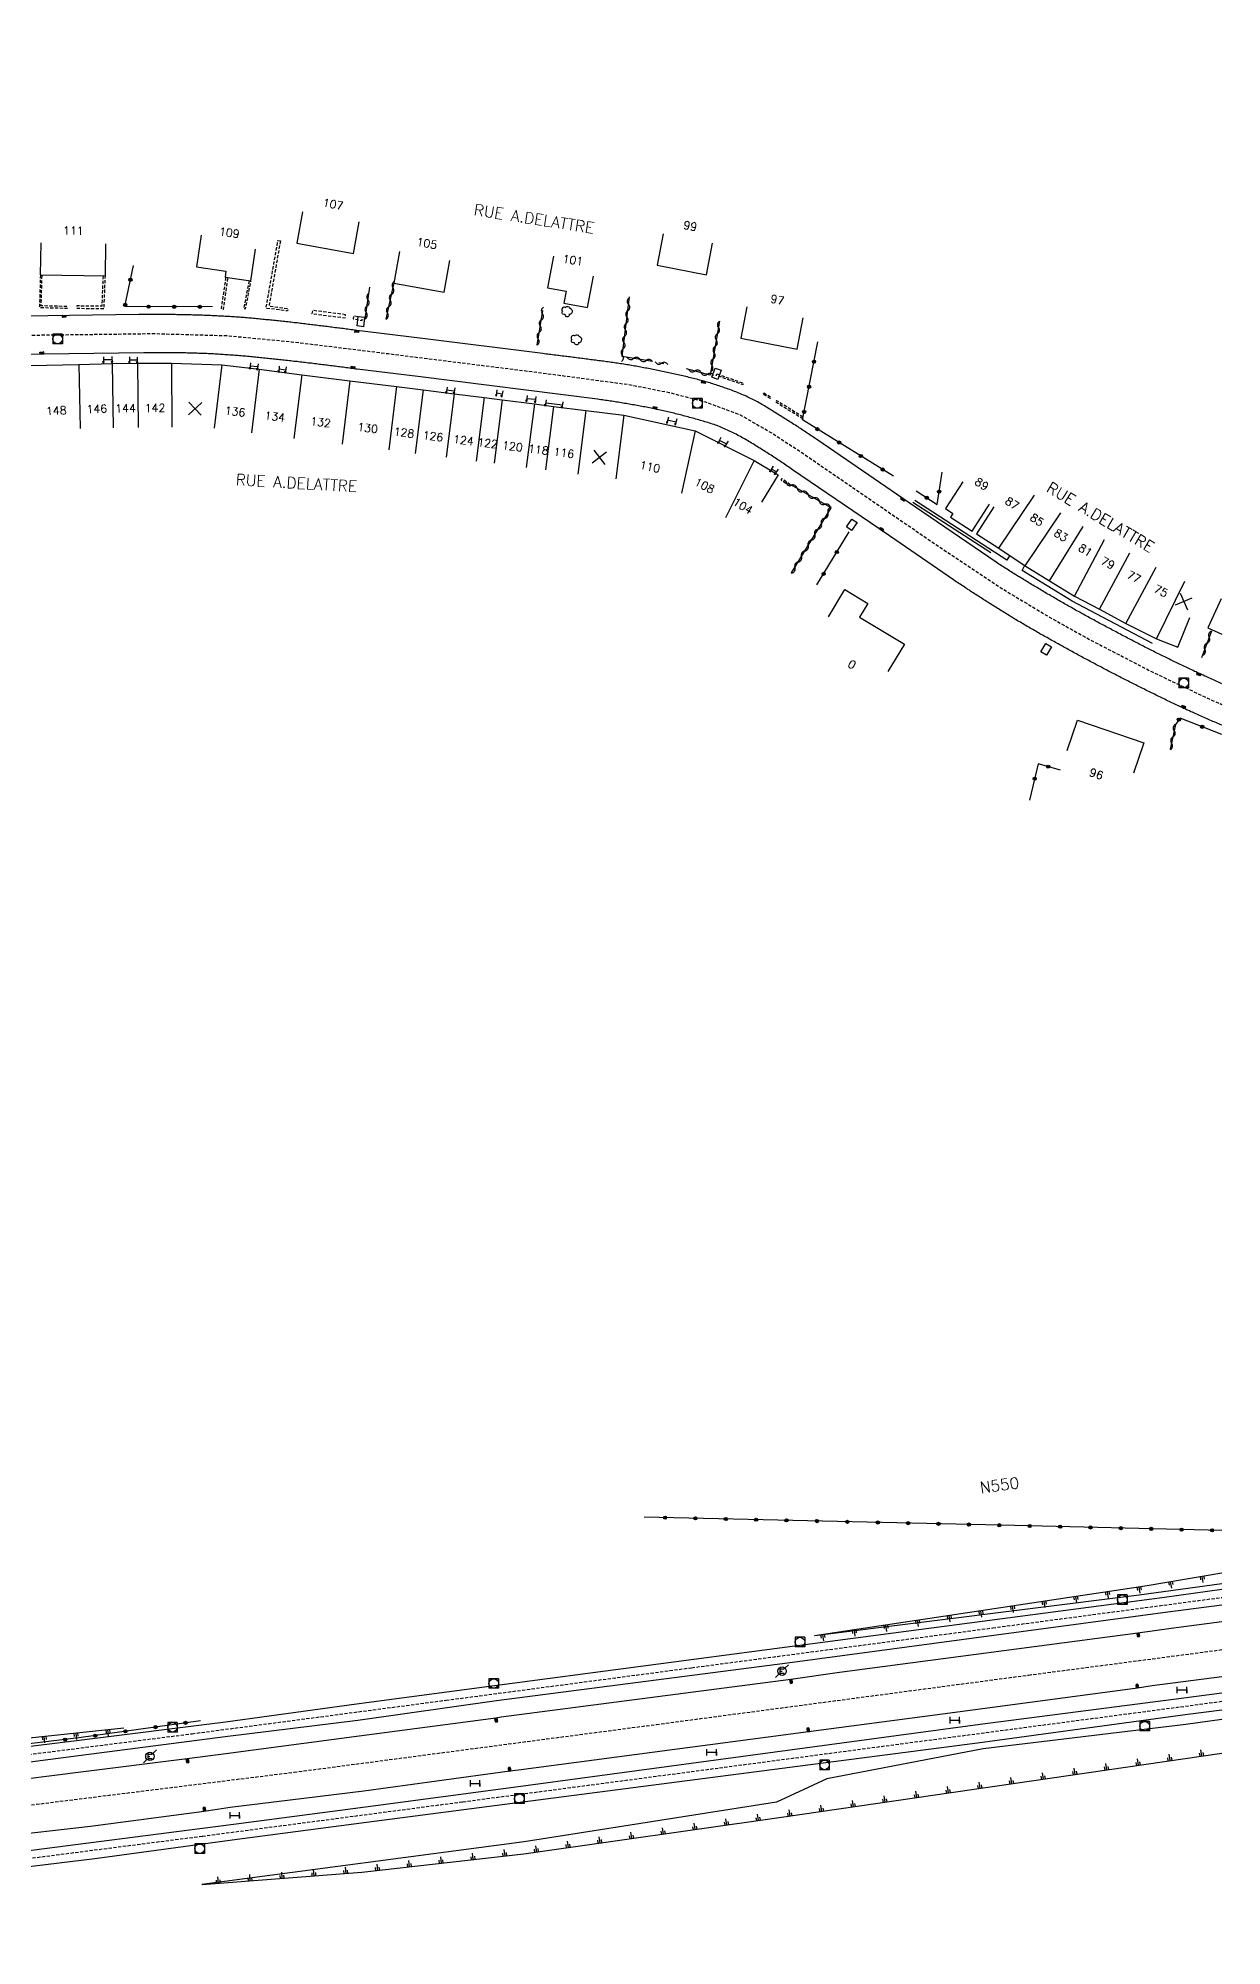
# Model space of a CAD drawing. Header units: millimetres. Extents: x 113000 to 114000, y 124000 to 125000.
# Drawn here: x 113815 to 114000, y 124009 to 124307 of the extents above; entities that cross this region are included whole.
import ezdxf
from ezdxf.enums import TextEntityAlignment as Align

# ---------------------------------------------------------------- set-up
doc = ezdxf.new("R2010")
doc.units = ezdxf.units.MM
doc.linetypes.add('DASHED', pattern=[0.75, 0.5, -0.25])
doc.layers.get('0').update_dxf_attribs({"linetype": 'CONTINUOUS'})
for name, color, linetype in [('W0001', 6, 'DASHED'), ('W0008', 7, 'CONTINUOUS'), ('W0017', 7, 'CONTINUOUS'), ('W0100', 7, 'CONTINUOUS'), ('W0105', 7, 'CONTINUOUS'), ('W0112', 1, 'DASHED'), ('W0211', 2, 'CONTINUOUS'), ('W0300', 7, 'CONTINUOUS'), ('W0310', 3, 'CONTINUOUS'), ('W0322', 7, 'CONTINUOUS'), ('W0400', 7, 'CONTINUOUS'), ('W0420', 7, 'CONTINUOUS'), ('W0471', 7, 'CONTINUOUS'), ('W0989', 7, 'CONTINUOUS'), ('W0991', 7, 'CONTINUOUS'), ('W1102', 7, 'CONTINUOUS'), ('W1471', 7, 'CONTINUOUS'), ('W1474', 7, 'CONTINUOUS')]:
    doc.layers.add(name, color=color, linetype=linetype)
doc.styles.get("Standard").update_dxf_attribs({"font": 'romans.shx', "width": 0.85})

# ---------------------------------------------------------------- blocks, each defined once
blk = doc.blocks.new('T420')
for p, q in [((0.75, 0.75), (-0.75, 0.75)), ((-0.75, 0.75), (-0.75, -0.75)), ((0.75, 0.75), (0.75, -0.75)), ((0.75, -0.75), (-0.75, -0.75))]:
    blk.add_line(p, q)
blk.add_ellipse((0, 0), major_axis=(-0.53, 0.53), ratio=1, start_param=3.926991, end_param=10.210176)
blk = doc.blocks.new('T400')
for p, q in [((-0.15, 0.3), (0.15, 0.3)), ((-0.15, -0.25), (-0.15, 0.3)), ((-0.15, 0.15), (0.15, 0.15)), ((-0.15, 0), (0.15, 0)), ((0.15, 0.3), (0.15, -0.25)), ((-0.15, -0.15), (0.15, -0.15)), ((-0.15, -0.25), (-0.15, -0.3)), ((-0.15, -0.3), (0.15, -0.3)), ((0.15, -0.3), (0.15, -0.25))]:
    blk.add_line(p, q)
blk = doc.blocks.new('T1474')
at = {"color": 0, "linetype": 'Continuous', "flags": 128}
for points in [[(-0.75, -0.5), (-0.75, 0.5)], [(-0.75, 0), (0.75, 0)], [(0.75, 0), (0.75, -0.5), (0.75, 0.5)]]:
    blk.add_lwpolyline(points, dxfattribs=at)
blk = doc.blocks.new('T471')
for p, q in [((-0.333334, 0.333334), (-0.333334, -0.333334)), ((-0.333334, 0.333334), (0.333334, 0.333334)), ((-0.333334, 0), (0, 0)), ((0.500001, 0.500001), (1.000002, 1.000002)), ((-0.500001, -0.500001), (-1.000002, -1.000002)), ((-0.333334, -0.333334), (0.333334, -0.333334))]:
    blk.add_line(p, q)
blk.add_ellipse((0, 0), major_axis=(0.471405, 0.471405), ratio=1, start_param=5.4977871438, end_param=11.780972451)
blk = doc.blocks.new('t211o')
at = {"color": 0, "linetype": 'Continuous'}
for p, q in [((-0.29, 0.5), (-0.29, 0)), ((0, 1), (0, 0)), ((0.29, 0.5), (0.29, 0))]:
    blk.add_line(p, q, dxfattribs=at)
blk = doc.blocks.new('t322o')
at = {"color": 0, "linetype": 'Continuous'}
for radius in [0.25, 0.15]:
    blk.add_circle((0, 0), radius, dxfattribs=at)
blk = doc.blocks.new('T300')
for p, q in [((-0.8, 0.51), (-0.86, 0.34)), ((-0.86, 0.34), (-0.86, 0.17)), ((-0.86, 0.17), (-0.74, 0.06)), ((-0.69, 0.63), (-0.8, 0.51)), ((-0.8, -0.06), (-0.74, 0.06)), ((-0.74, 0.06), (-0.69, 0.11)), ((-0.57, 0.69), (-0.69, 0.63)), ((-0.46, 0.69), (-0.57, 0.69)), ((-0.29, 0.63), (-0.46, 0.69)), ((-0.29, 0.63), (-0.17, 0.74)), ((-0.23, 0.57), (-0.29, 0.63)), ((-0.17, 0.74), (-0.06, 0.8)), ((-0.06, 0.8), (0.06, 0.8)), ((0.06, 0.8), (0.23, 0.74)), ((0.23, 0.74), (0.34, 0.63)), ((0.34, 0.63), (0.4, 0.51)), ((0.46, 0.46), (0.34, 0.46)), ((0.4, 0.51), (0.4, 0.46)), ((0.57, 0.4), (0.46, 0.46)), ((0.57, 0.4), (0.69, 0.29)), ((0.69, 0.29), (0.74, 0.17)), ((0.74, 0.06), (0.69, -0.17)), ((0.74, 0.17), (0.74, 0.06)), ((-0.8, -0.17), (-0.8, -0.06)), ((-0.8, -0.23), (-0.8, -0.17)), ((-0.74, -0.34), (-0.8, -0.23)), ((-0.69, -0.4), (-0.74, -0.34)), ((-0.51, -0.46), (-0.69, -0.4)), ((-0.4, -0.46), (-0.51, -0.46)), ((-0.4, -0.46), (-0.34, -0.46)), ((-0.34, -0.46), (-0.34, -0.4)), ((-0.34, -0.51), (-0.34, -0.46)), ((-0.29, -0.63), (-0.34, -0.51)), ((-0.17, -0.74), (-0.29, -0.63)), ((-0.06, -0.8), (-0.17, -0.74)), ((0.06, -0.8), (-0.06, -0.8)), ((0.17, -0.74), (0.06, -0.8)), ((0.23, -0.69), (0.17, -0.74)), ((0.29, -0.46), (0.23, -0.46)), ((0.29, -0.63), (0.23, -0.69)), ((0.46, -0.4), (0.29, -0.46)), ((0.34, -0.51), (0.29, -0.63)), ((0.34, -0.51), (0.34, -0.46)), ((0.57, -0.34), (0.46, -0.4)), ((0.63, -0.29), (0.57, -0.34)), ((0.69, -0.17), (0.63, -0.29))]:
    blk.add_line(p, q)
blk = doc.blocks.new('t105o')
for p, q in [((-0.5, 0), (0.5, 0)), ((0.5, 0), (0.2, 0.1)), ((0.5, 0), (0.2, -0.1))]:
    blk.add_line(p, q)
blk = doc.blocks.new('t310o')
at = {"color": 0, "linetype": 'Continuous'}
for centre, start, end in [((-0.5, 0.38), 216.8699, 323.1304), ((0.5, -0.37), 36.8699, 143.1303)]:
    blk.add_arc(centre, 0.625, start, end, dxfattribs=at)
blk = doc.blocks.new('t991o')
at = {"color": 0, "linetype": 'Continuous'}
for p, q in [((-1, 1), (1, -1)), ((-1, -1), (1, 1))]:
    blk.add_line(p, q, dxfattribs=at)
blk = doc.blocks.new('T1471')
at = {"color": 0, "linetype": 'Continuous', "flags": 128}
blk.add_lwpolyline([(-0.75, -0.5), (-0.75, 0.5), (0.75, 0.5), (0.75, -0.5), (-0.75, -0.5)], dxfattribs=at)

msp = doc.modelspace()

# ---------------------------------------------------------------- linework, layer by layer
at = {"layer": 'W0001', "flags": 128}
msp.add_lwpolyline([(113855.52, 124530.07), (113833.26, 124448.8), (113830.07, 124437.5), (113826.24, 124425.44), (113823.32, 124416.81), (113819.76, 124406.97), (113815.69, 124396.99), (113812.25, 124389.15), (113807.77, 124379.32), (113801.28, 124365.13), (113793.84, 124348.82), (113786.46, 124332.65), (113778.01, 124314.07), (113769.54, 124295.44), (113759.58, 124273.9), (113756.2, 124262.65), (113761.96, 124260.77), (113765.92, 124260.13), (113779.11, 124260.08), (113795.61, 124260.3), (113813.45, 124260.56), (113833.08, 124260.81), (113844.66, 124260.48), (113854.61, 124259.53), (113862.32, 124258.6), (113869.74, 124257.67), (113882.82, 124256.04), (113893.82, 124254.66), (113907.34, 124252.85), (113913.63, 124251.61), (113919.31, 124250.14), (113924.73, 124248.13), (113929.53, 124245.36), (113933.91, 124242.53), (113938.52, 124239.37), (113943.9, 124235.68), (113950.68, 124231.03), (113956.97, 124226.73), (113965.63, 124220.98), (113973.07, 124216.52), (113979.92, 124212.72), (113989.03, 124208), (113998.4, 124203.57), (114000, 124202.89)], dxfattribs=at)
at = {"layer": 'W0001'}
for points in [[(113628.13, 124028.27), (113632.09, 124028.09), (113657.65, 124034.83), (113691.26, 124035.19), (113725.57, 124036.33), (113754.48, 124037.96), (113758.44, 124037.71), (113769.53, 124035.53), (113773.85, 124035), (113778.16, 124035.13), (113810.54, 124038.48), (113839.09, 124042.11), (113878.76, 124047.34), (113917.15, 124052.42), (113964.19, 124058.64), (114000, 124063.4)], [(113628.53, 124022.7), (113642.22, 124022.43), (113677.22, 124022.23), (113721.35, 124023.16), (113756.99, 124025.24), (113800.58, 124029.33), (113855.03, 124036.1), (113911.65, 124043.56), (113969.79, 124051.27), (114000, 124055.24)], [(114000, 124047.12), (113967.35, 124042.8), (113921.3, 124036.7), (113881.34, 124031.42), (113840.67, 124026.06), (113812.72, 124022.47), (113781.01, 124019.21), (113776.84, 124018.67), (113771.22, 124017.19), (113766.43, 124015.48), (113760.35, 124013.23), (113755.54, 124012.26), (113750.87, 124011.72), (113723.3, 124010.12), (113696.88, 124009.27), (113667.1, 124008.98), (113660.22, 124009.16), (113656.79, 124009.45), (113653.99, 124010.19), (113643.58, 124013.31), (113632.14, 124016.79), (113629.76, 124017.17)]]:
    msp.add_lwpolyline(points, dxfattribs=at)
at = {"layer": 'W0008', "flags": 128}
for points in [[(114000, 124206.11), (113999.81, 124206.2), (113999.58, 124206.3), (113999.35, 124206.4), (113999.13, 124206.5), (113998.9, 124206.6), (113998.67, 124206.71), (113998.45, 124206.81), (113998.22, 124206.91), (113997.99, 124207.01), (113997.77, 124207.12), (113997.54, 124207.22), (113997.32, 124207.32), (113997.09, 124207.43), (113996.87, 124207.53), (113996.64, 124207.64), (113996.42, 124207.74), (113996.19, 124207.84), (113995.97, 124207.95), (113995.74, 124208.05), (113995.52, 124208.16), (113995.29, 124208.27), (113995.07, 124208.37), (113994.85, 124208.48), (113994.62, 124208.58), (113994.4, 124208.69), (113994.18, 124208.79), (113993.95, 124208.9), (113993.73, 124209.01), (113993.51, 124209.11), (113993.28, 124209.22), (113993.06, 124209.33), (113992.84, 124209.44), (113992.62, 124209.54), (113992.4, 124209.65), (113992.18, 124209.76), (113991.95, 124209.87), (113991.73, 124209.98), (113991.51, 124210.09), (113991.29, 124210.2), (113991.07, 124210.3), (113990.85, 124210.41), (113990.63, 124210.52), (113990.4, 124210.63), (113990.18, 124210.74), (113989.96, 124210.85), (113989.74, 124210.96), (113989.52, 124211.07), (113989.3, 124211.18), (113989.08, 124211.3), (113988.86, 124211.41), (113988.64, 124211.52), (113988.42, 124211.63), (113988.2, 124211.74), (113987.98, 124211.85), (113987.75, 124211.97), (113987.53, 124212.08), (113987.3, 124212.2), (113987.07, 124212.31), (113986.85, 124212.43), (113986.62, 124212.55), (113986.4, 124212.66), (113986.17, 124212.78), (113985.95, 124212.9), (113985.72, 124213.01), (113985.49, 124213.13), (113985.27, 124213.25), (113985.04, 124213.37), (113984.82, 124213.49), (113984.6, 124213.6), (113984.37, 124213.72), (113984.15, 124213.84), (113983.92, 124213.96), (113983.7, 124214.08), (113983.47, 124214.2), (113983.25, 124214.32), (113983.03, 124214.43), (113982.81, 124214.55), (113982.59, 124214.67), (113982.37, 124214.78), (113982.15, 124214.9), (113981.94, 124215.02), (113981.72, 124215.14), (113981.5, 124215.25), (113981.28, 124215.37), (113981.06, 124215.49), (113980.84, 124215.6), (113980.62, 124215.72), (113980.4, 124215.84), (113980.19, 124215.96), (113979.97, 124216.08), (113979.75, 124216.19), (113979.53, 124216.31), (113979.31, 124216.43), (113979.1, 124216.55), (113978.88, 124216.67), (113978.66, 124216.79), (113978.44, 124216.91), (113978.23, 124217.03), (113978.01, 124217.15), (113977.79, 124217.27), (113977.58, 124217.39), (113977.36, 124217.51), (113977.14, 124217.63), (113976.93, 124217.75), (113976.71, 124217.88), (113976.49, 124218), (113976.28, 124218.12), (113976.06, 124218.24), (113975.85, 124218.37), (113975.63, 124218.49), (113975.41, 124218.61), (113975.2, 124218.74), (113974.98, 124218.86), (113974.77, 124218.98), (113974.55, 124219.11), (113974.34, 124219.23), (113974.12, 124219.36), (113973.91, 124219.48), (113973.69, 124219.61), (113973.48, 124219.73), (113973.26, 124219.86), (113973.05, 124219.98), (113972.83, 124220.11), (113972.62, 124220.23), (113972.41, 124220.36), (113972.19, 124220.48), (113971.98, 124220.61), (113971.76, 124220.74), (113971.55, 124220.86), (113971.34, 124220.99), (113971.12, 124221.12), (113970.91, 124221.24), (113970.7, 124221.37), (113970.48, 124221.5), (113970.27, 124221.63), (113970.06, 124221.76), (113969.84, 124221.88), (113969.63, 124222.01), (113969.42, 124222.14), (113969.21, 124222.27), (113968.99, 124222.4), (113968.78, 124222.53), (113968.57, 124222.66), (113968.35, 124222.79), (113968.14, 124222.92), (113967.92, 124223.05), (113967.71, 124223.19), (113967.49, 124223.32), (113967.28, 124223.45), (113967.07, 124223.59), (113966.85, 124223.72), (113966.64, 124223.85), (113966.43, 124223.99), (113966.22, 124224.12), (113966, 124224.26), (113965.79, 124224.4), (113965.58, 124224.53), (113965.37, 124224.67), (113965.16, 124224.81), (113964.95, 124224.94), (113964.74, 124225.08), (113950.99, 124234.45), (113936.85, 124244.16), (113936.65, 124244.3), (113936.45, 124244.44), (113936.24, 124244.58), (113936.04, 124244.72), (113935.83, 124244.86), (113935.63, 124245), (113935.42, 124245.13), (113935.21, 124245.27), (113935.01, 124245.41), (113934.8, 124245.55), (113934.6, 124245.69), (113934.39, 124245.82), (113934.18, 124245.96), (113933.97, 124246.09), (113933.77, 124246.23), (113933.56, 124246.37), (113933.35, 124246.5), (113933.14, 124246.63), (113932.93, 124246.77), (113932.72, 124246.9), (113932.51, 124247.03), (113932.3, 124247.17), (113932.09, 124247.3), (113931.88, 124247.43), (113931.67, 124247.56), (113931.46, 124247.69), (113931.25, 124247.82), (113931.04, 124247.95), (113930.83, 124248.08), (113930.63, 124248.21), (113930.42, 124248.34), (113930.21, 124248.47), (113930, 124248.6), (113929.79, 124248.73), (113929.58, 124248.86), (113929.37, 124248.99), (113929.16, 124249.12), (113928.95, 124249.25), (113928.74, 124249.38), (113928.53, 124249.5), (113928.32, 124249.63), (113928.11, 124249.75), (113927.89, 124249.87), (113927.68, 124250), (113927.46, 124250.12), (113927.25, 124250.23), (113927.03, 124250.35), (113926.81, 124250.46), (113926.59, 124250.58), (113926.37, 124250.69), (113926.15, 124250.79), (113925.92, 124250.9), (113925.69, 124251.01), (113925.46, 124251.11), (113925.23, 124251.21), (113924.99, 124251.31), (113924.76, 124251.41), (113924.53, 124251.51), (113924.29, 124251.6), (113924.06, 124251.69), (113923.82, 124251.78), (113923.59, 124251.87), (113923.35, 124251.96), (113923.11, 124252.05), (113922.87, 124252.14), (113922.64, 124252.22), (113922.4, 124252.3), (113922.16, 124252.39), (113921.92, 124252.47), (113921.68, 124252.55), (113921.44, 124252.63), (113921.2, 124252.71), (113920.96, 124252.79), (113920.72, 124252.87), (113920.48, 124252.94), (113920.25, 124253.02), (113920.02, 124253.09), (113919.78, 124253.16), (113919.55, 124253.23), (113919.31, 124253.29), (113919.08, 124253.36), (113918.84, 124253.43), (113918.61, 124253.49), (113918.37, 124253.55), (113918.14, 124253.61), (113917.9, 124253.68), (113917.66, 124253.74), (113917.42, 124253.8), (113917.19, 124253.86), (113916.95, 124253.91), (113916.71, 124253.97), (113916.48, 124254.03), (113916.24, 124254.09), (113916, 124254.15), (113915.75, 124254.2), (113915.51, 124254.26), (113915.27, 124254.32), (113915.03, 124254.37), (113914.78, 124254.43), (113914.54, 124254.48), (113914.3, 124254.53), (113914.06, 124254.59), (113913.81, 124254.64), (113913.57, 124254.69), (113913.33, 124254.74), (113913.08, 124254.79), (113912.84, 124254.84), (113912.6, 124254.89), (113912.35, 124254.94), (113912.11, 124254.99), (113911.86, 124255.04), (113911.62, 124255.09), (113911.38, 124255.14), (113911.13, 124255.19), (113910.89, 124255.24), (113910.64, 124255.28), (113910.4, 124255.33), (113910.16, 124255.38), (113909.92, 124255.43), (113909.68, 124255.47), (113909.44, 124255.52), (113909.2, 124255.56), (113908.96, 124255.61), (113908.71, 124255.65), (113908.47, 124255.7), (113908.23, 124255.74), (113907.99, 124255.79), (113907.75, 124255.83), (113907.51, 124255.87), (113907.27, 124255.91), (113907.02, 124255.95), (113906.78, 124255.99), (113906.54, 124256.03), (113906.3, 124256.07), (113906.05, 124256.1), (113905.81, 124256.14), (113905.57, 124256.18), (113905.32, 124256.21), (113905.08, 124256.25), (113904.83, 124256.28), (113904.59, 124256.31), (113904.35, 124256.35), (113904.1, 124256.38), (113903.86, 124256.41), (113903.61, 124256.44), (113903.37, 124256.48), (113903.12, 124256.51), (113902.88, 124256.54), (113902.64, 124256.57), (113902.39, 124256.6), (113902.15, 124256.63), (113901.9, 124256.66), (113901.66, 124256.7), (113901.41, 124256.73), (113901.17, 124256.76), (113900.93, 124256.79), (113900.68, 124256.82), (113900.42, 124256.86), (113900.17, 124256.89), (113899.92, 124256.92), (113899.67, 124256.95), (113899.42, 124256.99), (113899.17, 124257.02), (113898.92, 124257.05), (113898.67, 124257.08), (113898.42, 124257.11), (113898.17, 124257.15), (113897.92, 124257.18), (113897.66, 124257.21), (113897.41, 124257.24), (113897.16, 124257.27), (113896.91, 124257.3), (113896.66, 124257.34), (113896.41, 124257.37), (113896.16, 124257.4), (113895.91, 124257.43), (113895.66, 124257.46), (113895.4, 124257.49), (113895.15, 124257.52), (113894.9, 124257.55), (113894.65, 124257.58), (113894.4, 124257.61), (113894.15, 124257.65), (113893.9, 124257.68), (113875.09, 124260.03), (113864.42, 124261.35), (113864.18, 124261.38), (113863.93, 124261.41), (113863.68, 124261.45), (113863.43, 124261.48), (113863.18, 124261.51), (113862.93, 124261.54), (113862.68, 124261.58), (113862.44, 124261.61), (113862.19, 124261.64), (113861.94, 124261.67), (113861.69, 124261.7), (113861.44, 124261.73), (113861.19, 124261.77), (113860.94, 124261.8), (113860.7, 124261.83), (113860.45, 124261.86), (113860.2, 124261.89), (113859.95, 124261.92), (113859.7, 124261.95), (113859.45, 124261.98), (113859.2, 124262.01), (113858.95, 124262.04), (113858.71, 124262.07), (113858.46, 124262.1), (113858.21, 124262.13), (113857.96, 124262.16), (113857.72, 124262.19), (113857.48, 124262.22), (113857.23, 124262.25), (113856.99, 124262.28), (113856.74, 124262.31), (113856.5, 124262.34), (113856.25, 124262.37), (113856.01, 124262.4), (113855.77, 124262.43), (113855.52, 124262.46), (113855.28, 124262.48), (113855.03, 124262.51), (113854.79, 124262.54), (113854.54, 124262.57), (113854.3, 124262.6), (113854.05, 124262.62), (113853.81, 124262.65), (113853.56, 124262.68), (113853.32, 124262.7), (113853.08, 124262.73), (113852.83, 124262.75), (113852.59, 124262.78), (113852.34, 124262.8), (113852.1, 124262.83), (113851.85, 124262.85), (113851.61, 124262.88), (113851.36, 124262.91), (113851.12, 124262.93), (113850.87, 124262.95), (113850.63, 124262.98), (113850.38, 124263), (113850.14, 124263.03), (113849.9, 124263.05), (113849.65, 124263.08), (113849.41, 124263.1), (113849.16, 124263.12), (113848.92, 124263.15), (113848.67, 124263.17), (113848.43, 124263.19), (113848.18, 124263.21), (113847.94, 124263.23), (113847.69, 124263.26), (113847.45, 124263.28), (113847.2, 124263.3), (113846.96, 124263.32), (113846.71, 124263.34), (113846.47, 124263.35), (113846.22, 124263.37), (113845.98, 124263.39), (113845.73, 124263.41), (113845.49, 124263.42), (113845.23, 124263.44), (113844.98, 124263.46), (113844.73, 124263.47), (113844.48, 124263.49), (113844.23, 124263.5), (113843.97, 124263.52), (113843.72, 124263.53), (113843.47, 124263.54), (113843.22, 124263.55), (113842.97, 124263.57), (113842.71, 124263.58), (113842.46, 124263.59), (113842.21, 124263.6), (113841.96, 124263.61), (113841.7, 124263.62), (113841.45, 124263.63), (113841.2, 124263.64), (113840.95, 124263.65), (113840.7, 124263.66), (113840.44, 124263.66), (113840.19, 124263.67), (113839.94, 124263.68), (113839.69, 124263.69), (113839.43, 124263.7), (113839.18, 124263.7), (113838.93, 124263.71), (113838.68, 124263.72), (113838.43, 124263.72), (113838.17, 124263.73), (113837.93, 124263.74), (113837.68, 124263.74), (113837.43, 124263.75), (113837.19, 124263.75), (113836.94, 124263.76), (113836.69, 124263.76), (113836.45, 124263.77), (113836.2, 124263.77), (113835.95, 124263.77), (113835.7, 124263.78), (113835.46, 124263.78), (113835.21, 124263.78), (113834.96, 124263.79), (113834.72, 124263.79), (113834.47, 124263.79), (113834.22, 124263.79), (113833.98, 124263.8), (113833.73, 124263.8), (113833.48, 124263.8), (113833.24, 124263.8), (113832.99, 124263.8), (113832.74, 124263.8), (113832.49, 124263.8), (113832.25, 124263.8), (113832, 124263.8), (113831.75, 124263.8), (113831.51, 124263.8), (113831.26, 124263.8), (113831.01, 124263.8), (113830.77, 124263.8), (113819.94, 124263.65), (113796.06, 124263.29)], [(114000, 124199.63), (113999.97, 124199.64), (113999.74, 124199.74), (113999.51, 124199.84), (113999.28, 124199.94), (113999.05, 124200.04), (113998.82, 124200.14), (113998.59, 124200.24), (113998.36, 124200.34), (113998.13, 124200.44), (113997.9, 124200.54), (113997.68, 124200.64), (113997.45, 124200.74), (113997.22, 124200.84), (113996.99, 124200.94), (113996.76, 124201.04), (113996.53, 124201.14), (113996.3, 124201.24), (113996.07, 124201.34), (113995.84, 124201.45), (113995.62, 124201.55), (113995.39, 124201.65), (113995.16, 124201.75), (113994.93, 124201.86), (113994.7, 124201.96), (113994.47, 124202.06), (113994.25, 124202.17), (113994.02, 124202.27), (113993.79, 124202.38), (113993.56, 124202.49), (113993.33, 124202.59), (113993.11, 124202.7), (113992.88, 124202.81), (113992.65, 124202.92), (113992.43, 124203.02), (113992.2, 124203.13), (113991.97, 124203.24), (113991.75, 124203.35), (113991.52, 124203.46), (113991.29, 124203.57), (113991.07, 124203.68), (113990.84, 124203.79), (113990.62, 124203.9), (113990.39, 124204.01), (113990.16, 124204.13), (113989.94, 124204.24), (113989.71, 124204.35), (113989.48, 124204.46), (113989.25, 124204.57), (113989.03, 124204.68), (113988.8, 124204.79), (113988.57, 124204.91), (113988.35, 124205.02), (113988.12, 124205.13), (113987.89, 124205.24), (113987.67, 124205.36), (113987.44, 124205.47), (113987.21, 124205.58), (113986.99, 124205.7), (113986.76, 124205.81), (113986.54, 124205.92), (113986.31, 124206.04), (113986.08, 124206.15), (113985.86, 124206.26), (113985.63, 124206.38), (113985.41, 124206.49), (113985.18, 124206.61), (113984.96, 124206.72), (113984.73, 124206.83), (113984.5, 124206.95), (113984.28, 124207.06), (113984.05, 124207.18), (113983.83, 124207.3), (113983.6, 124207.41), (113983.38, 124207.53), (113983.15, 124207.64), (113982.93, 124207.76), (113982.71, 124207.88), (113982.49, 124207.99), (113982.27, 124208.1), (113982.05, 124208.22), (113981.83, 124208.33), (113981.61, 124208.45), (113981.39, 124208.56), (113981.18, 124208.68), (113980.96, 124208.79), (113980.74, 124208.91), (113980.52, 124209.02), (113980.3, 124209.14), (113980.08, 124209.25), (113979.87, 124209.37), (113979.65, 124209.48), (113979.43, 124209.6), (113979.21, 124209.72), (113979, 124209.83), (113978.78, 124209.95), (113978.56, 124210.07), (113978.34, 124210.18), (113978.13, 124210.3), (113977.91, 124210.42), (113977.69, 124210.54), (113977.48, 124210.65), (113977.26, 124210.77), (113977.04, 124210.89), (113976.83, 124211.01), (113976.61, 124211.13), (113976.39, 124211.24), (113976.18, 124211.36), (113975.96, 124211.48), (113975.75, 124211.6), (113975.53, 124211.72), (113975.31, 124211.84), (113975.1, 124211.96), (113974.88, 124212.08), (113974.67, 124212.2), (113974.44, 124212.32), (113974.22, 124212.44), (113974, 124212.56), (113973.78, 124212.69), (113973.56, 124212.81), (113973.34, 124212.93), (113973.12, 124213.06), (113972.9, 124213.18), (113972.68, 124213.31), (113972.46, 124213.43), (113972.23, 124213.55), (113972.01, 124213.68), (113971.79, 124213.8), (113971.57, 124213.93), (113971.35, 124214.05), (113971.13, 124214.18), (113970.92, 124214.31), (113970.7, 124214.43), (113970.48, 124214.56), (113970.26, 124214.68), (113970.04, 124214.81), (113969.82, 124214.94), (113969.6, 124215.07), (113969.38, 124215.19), (113969.16, 124215.32), (113968.95, 124215.45), (113968.73, 124215.58), (113968.51, 124215.71), (113968.3, 124215.84), (113968.08, 124215.96), (113967.87, 124216.09), (113967.66, 124216.22), (113967.45, 124216.35), (113967.23, 124216.48), (113967.02, 124216.61), (113966.81, 124216.74), (113966.6, 124216.87), (113966.39, 124217), (113966.18, 124217.13), (113965.97, 124217.26), (113965.75, 124217.39), (113965.54, 124217.52), (113965.33, 124217.65), (113965.12, 124217.79), (113964.91, 124217.92), (113964.7, 124218.05), (113964.49, 124218.18), (113964.28, 124218.31), (113964.07, 124218.45), (113963.86, 124218.58), (113963.65, 124218.71), (113963.44, 124218.85), (113963.23, 124218.98), (113963.02, 124219.11), (113962.81, 124219.24), (113962.6, 124219.38), (113962.4, 124219.51), (113962.19, 124219.64), (113961.98, 124219.77), (113961.78, 124219.91), (113961.57, 124220.04), (113961.36, 124220.17), (113961.16, 124220.3), (113960.95, 124220.44), (113960.74, 124220.57), (113960.54, 124220.71), (113960.33, 124220.84), (113960.13, 124220.97), (113959.92, 124221.11), (113959.72, 124221.24), (113959.51, 124221.38), (113959.31, 124221.51), (113959.1, 124221.65), (113958.9, 124221.78), (113958.69, 124221.92), (113958.49, 124222.05), (113958.28, 124222.19), (113958.08, 124222.32), (113946.38, 124230.34), (113932.93, 124239.55), (113932.72, 124239.69), (113932.51, 124239.84), (113932.3, 124239.98), (113932.09, 124240.12), (113931.88, 124240.27), (113931.67, 124240.41), (113931.46, 124240.55), (113931.25, 124240.69), (113931.04, 124240.83), (113930.83, 124240.97), (113930.61, 124241.11), (113930.4, 124241.25), (113930.19, 124241.39), (113929.97, 124241.52), (113929.76, 124241.66), (113929.55, 124241.8), (113929.33, 124241.94), (113929.12, 124242.07), (113928.9, 124242.21), (113928.69, 124242.34), (113928.47, 124242.48), (113928.26, 124242.61), (113928.04, 124242.75), (113927.82, 124242.89), (113927.61, 124243.02), (113927.39, 124243.16), (113927.17, 124243.29), (113926.96, 124243.43), (113926.74, 124243.56), (113926.52, 124243.69), (113926.3, 124243.83), (113926.08, 124243.96), (113925.87, 124244.09), (113925.65, 124244.22), (113925.42, 124244.35), (113925.2, 124244.47), (113924.98, 124244.6), (113924.76, 124244.72), (113924.53, 124244.84), (113924.31, 124244.96), (113924.08, 124245.08), (113923.86, 124245.19), (113923.64, 124245.31), (113923.41, 124245.42), (113923.18, 124245.53), (113922.96, 124245.64), (113922.73, 124245.74), (113922.5, 124245.85), (113922.27, 124245.95), (113922.04, 124246.05), (113921.81, 124246.15), (113921.58, 124246.24), (113921.35, 124246.34), (113921.11, 124246.43), (113920.88, 124246.52), (113920.65, 124246.6), (113920.41, 124246.68), (113920.17, 124246.75), (113919.94, 124246.83), (113919.7, 124246.9), (113919.46, 124246.97), (113919.22, 124247.04), (113918.98, 124247.11), (113918.75, 124247.18), (113918.51, 124247.25), (113918.27, 124247.32), (113918.03, 124247.39), (113917.79, 124247.45), (113917.55, 124247.52), (113917.31, 124247.59), (113917.07, 124247.66), (113916.82, 124247.72), (113916.58, 124247.79), (113916.34, 124247.85), (113916.1, 124247.92), (113915.86, 124247.98), (113915.62, 124248.04), (113915.38, 124248.11), (113915.14, 124248.17), (113914.89, 124248.23), (113914.65, 124248.29), (113914.41, 124248.35), (113914.17, 124248.41), (113913.92, 124248.47), (113913.69, 124248.52), (113913.45, 124248.58), (113913.21, 124248.63), (113912.97, 124248.69), (113912.73, 124248.74), (113912.49, 124248.79), (113912.24, 124248.85), (113912, 124248.9), (113911.76, 124248.95), (113911.52, 124249), (113911.28, 124249.05), (113911.04, 124249.1), (113910.8, 124249.15), (113910.56, 124249.2), (113910.32, 124249.25), (113910.08, 124249.29), (113909.83, 124249.34), (113909.59, 124249.39), (113909.35, 124249.43), (113909.11, 124249.48), (113908.87, 124249.52), (113908.63, 124249.57), (113908.38, 124249.61), (113908.14, 124249.66), (113907.89, 124249.7), (113907.65, 124249.74), (113907.4, 124249.79), (113907.15, 124249.83), (113906.91, 124249.87), (113906.66, 124249.91), (113906.41, 124249.95), (113906.17, 124249.99), (113905.92, 124250.03), (113905.67, 124250.07), (113905.43, 124250.11), (113905.18, 124250.15), (113904.93, 124250.19), (113904.68, 124250.23), (113904.44, 124250.26), (113904.19, 124250.3), (113903.94, 124250.33), (113903.69, 124250.37), (113903.44, 124250.4), (113903.2, 124250.44), (113902.95, 124250.47), (113902.7, 124250.5), (113902.45, 124250.54), (113874.35, 124254.08), (113864.89, 124255.23), (113864.65, 124255.27), (113864.4, 124255.3), (113864.16, 124255.34), (113863.91, 124255.37), (113863.67, 124255.4), (113863.42, 124255.44), (113863.18, 124255.47), (113862.93, 124255.5), (113862.68, 124255.54), (113862.44, 124255.57), (113862.19, 124255.6), (113861.95, 124255.63), (113861.7, 124255.66), (113861.46, 124255.7), (113861.21, 124255.73), (113860.96, 124255.76), (113860.71, 124255.79), (113860.46, 124255.82), (113860.21, 124255.85), (113859.96, 124255.88), (113859.71, 124255.91), (113859.47, 124255.94), (113859.22, 124255.97), (113858.97, 124256), (113858.72, 124256.04), (113858.47, 124256.07), (113858.22, 124256.1), (113857.97, 124256.13), (113857.72, 124256.16), (113857.48, 124256.18), (113857.23, 124256.21), (113856.98, 124256.24), (113856.73, 124256.27), (113856.48, 124256.3), (113856.23, 124256.33), (113855.98, 124256.36), (113855.73, 124256.39), (113855.48, 124256.42), (113855.24, 124256.45), (113854.99, 124256.47), (113854.74, 124256.5), (113854.49, 124256.53), (113854.24, 124256.56), (113853.99, 124256.58), (113853.74, 124256.61), (113853.49, 124256.64), (113853.24, 124256.67), (113852.99, 124256.69), (113852.74, 124256.72), (113852.49, 124256.75), (113852.24, 124256.78), (113851.99, 124256.8), (113851.74, 124256.83), (113851.49, 124256.86), (113851.24, 124256.88), (113850.99, 124256.91), (113850.75, 124256.94), (113850.5, 124256.96), (113850.25, 124256.99), (113850, 124257.01), (113849.75, 124257.04), (113849.5, 124257.07), (113849.25, 124257.09), (113849, 124257.12), (113848.75, 124257.14), (113848.5, 124257.16), (113848.25, 124257.19), (113848, 124257.21), (113847.75, 124257.23), (113847.5, 124257.26), (113847.25, 124257.28), (113847, 124257.3), (113846.75, 124257.32), (113846.5, 124257.34), (113846.25, 124257.36), (113845.99, 124257.38), (113845.74, 124257.4), (113845.48, 124257.42), (113845.23, 124257.44), (113844.97, 124257.46), (113844.72, 124257.48), (113844.47, 124257.49), (113844.21, 124257.51), (113843.96, 124257.53), (113843.7, 124257.54), (113843.45, 124257.56), (113843.19, 124257.58), (113842.94, 124257.59), (113842.68, 124257.61), (113842.43, 124257.62), (113842.17, 124257.63), (113841.92, 124257.65), (113841.67, 124257.66), (113841.41, 124257.67), (113841.16, 124257.68), (113840.9, 124257.69), (113840.65, 124257.7), (113840.39, 124257.71), (113840.14, 124257.72), (113839.88, 124257.73), (113839.63, 124257.74), (113839.38, 124257.75), (113839.13, 124257.75), (113838.88, 124257.76), (113838.63, 124257.77), (113838.37, 124257.77), (113838.12, 124257.78), (113837.87, 124257.78), (113837.62, 124257.79), (113837.37, 124257.79), (113837.11, 124257.8), (113836.86, 124257.8), (113836.61, 124257.81), (113836.36, 124257.81), (113836.11, 124257.81), (113835.86, 124257.82), (113835.6, 124257.82), (113835.35, 124257.82), (113835.1, 124257.82), (113834.85, 124257.82), (113834.6, 124257.82), (113834.34, 124257.82), (113834.09, 124257.82), (113833.84, 124257.82), (113833.59, 124257.82), (113833.34, 124257.82), (113833.08, 124257.82), (113832.83, 124257.82), (113832.58, 124257.82), (113832.33, 124257.81), (113832.08, 124257.81), (113831.82, 124257.81), (113831.57, 124257.81), (113815.93, 124257.61), (113800.76, 124257.39)]]:
    msp.add_lwpolyline(points, dxfattribs=at)
at = {"layer": 'W0008'}
for points in [[(114000, 124064.62), (113991.04, 124063.41), (113932.09, 124055.64), (113886.35, 124049.57), (113864.76, 124046.7), (113844.29, 124043.91), (113821.43, 124041.06), (113807.44, 124039.31)], [(114000, 124062.17), (113991.57, 124061.07), (113932.13, 124053.14), (113886.66, 124047.22), (113864.96, 124044.18), (113844.28, 124041.64), (113821.76, 124038.72), (113807.76, 124036.9)], [(114000, 124059.58), (113992.09, 124058.54), (113986.88, 124057.84), (113940.27, 124051.65), (113932.65, 124050.59), (113887.37, 124044.72), (113886.54, 124044.53), (113865.17, 124041.72), (113844.36, 124038.99), (113838.33, 124038.17), (113822.14, 124036.17), (113808.05, 124034.39)], [(114000, 124050.98), (113989.13, 124049.59), (113986.82, 124049.24), (113958.32, 124045.43), (113935.4, 124042.4), (113890.07, 124036.41), (113888.72, 124036.24), (113865.91, 124033.13), (113845.01, 124030.6), (113840.96, 124029.98), (113823.22, 124027.62), (113808.51, 124025.93)], [(114000, 124048.42), (113994.08, 124047.64), (113962.22, 124043.53), (113889.68, 124033.76), (113866.17, 124030.66), (113845.99, 124027.96), (113808.66, 124023.21)], [(114000, 124045.81), (113994.29, 124045.06), (113962.58, 124040.76), (113890.33, 124031.34), (113866.35, 124028.26), (113846.11, 124025.57), (113823.88, 124022.59), (113808.83, 124020.74)]]:
    msp.add_lwpolyline(points, dxfattribs=at)
at = {"layer": 'W0017', "flags": 128}
for points in [[(113963.88, 124226.58), (113951.73, 124234.43)], [(113966.83, 124226.11), (113966.41, 124225.42), (113952.02, 124234.76)], [(113989.18, 124212.4), (113976.63, 124219.01), (113968.78, 124223.8), (113969.16, 124224.53)]]:
    msp.add_lwpolyline(points, dxfattribs=at)
at = {"layer": 'W0100', "flags": 128}
for points in [[(113856.35, 124279.84), (113855.47, 124274.92), (113864.31, 124273.33), (113865.19, 124278.26)], [(113815.43, 124274.96), (113815.36, 124269.96), (113825.53, 124269.82), (113825.6, 124274.82)], [(113840.51, 124276.19), (113839.79, 124271.24), (113844.36, 124270.58), (113844.24, 124269.61), (113848.28, 124269.02), (113849, 124273.97)], [(113912.7, 124276.4), (113911.75, 124271.49), (113919.47, 124270), (113920.42, 124274.91)], [(113871.5, 124273.63), (113870.62, 124268.7), (113878.48, 124267.3), (113879.36, 124272.22)], [(113895.56, 124272.88), (113894.64, 124267.97), (113897.53, 124267.43), (113897.18, 124265.55), (113900.88, 124264.86), (113901.79, 124269.78)], [(113925.78, 124264.98), (113924.83, 124260.07), (113933.62, 124258.37), (113934.57, 124263.27)], [(113826.57, 124256.71), (113825.25, 124256.69)], [(113830.5, 124256.64), (113829.31, 124256.65)], [(113813.78, 124255.81), (113821.41, 124255.97), (113826.61, 124256.11), (113830.58, 124256.16), (113835.85, 124256.21), (113843.75, 124255.94), (113849.57, 124255.23), (113856.26, 124254.36), (113863.75, 124253.45), (113871.04, 124252.55), (113875.18, 124252.01), (113880.03, 124251.4), (113884.72, 124250.81), (113887.53, 124250.46), (113892.58, 124249.81), (113895.55, 124249.44), (113900.6, 124248.79), (113906.56, 124248.05), (113917.68, 124245.63), (113926.94, 124240.99), (113930.66, 124238.72), (113928.06, 124234.45)], [(113849.34, 124255.59), (113848.16, 124255.74)], [(113853.7, 124255.11), (113852.67, 124255.23)], [(113880.06, 124251.82), (113878.85, 124251.95)], [(113887.54, 124251.36), (113886.66, 124251.5)], [(113892.74, 124250.49), (113891.38, 124250.64)], [(113896.95, 124249.64), (113894.34, 124249.95)], [(113914.7, 124246.99), (113913.39, 124247.26)], [(113922.56, 124243.56), (113921.48, 124244.1)], [(113930.39, 124239.19), (113929.63, 124239.65)], [(113959.51, 124237.66), (113956.8, 124233.46), (113957.95, 124232.72), (113957.59, 124232.15), (113960.97, 124229.97), (113963.69, 124234.17)], [(113964.39, 124233.73), (113961.67, 124229.54), (113965.15, 124227.28), (113969.29, 124224.51), (113973.09, 124222.17), (113976.98, 124219.81), (113980.86, 124217.75), (113985.02, 124215.51), (113989.77, 124213.15), (113993.14, 124211.8), (113995, 124216.44)], [(113938.51, 124216.55), (113941.1, 124220.83), (113944.67, 124218.67), (113943.38, 124216.53), (113950.4, 124212.29), (113947.82, 124208.01)], [(113999.9, 124219.39), (113997.8, 124214.85), (114000, 124213.84)], [(113975.83, 124195.67), (113977.44, 124200.41), (113987.81, 124196.89), (113986.21, 124192.16)]]:
    msp.add_lwpolyline(points, dxfattribs=at)
at = {"layer": 'W0112', "flags": 128}
for points in [[(113852.88, 124275.28), (113851.1, 124265.1), (113854.05, 124264.73), (113854.01, 124264.34), (113850.65, 124264.76), (113852.5, 124275.34)], [(113863.06, 124263.76), (113857.89, 124264.42), (113857.82, 124263.92), (113863, 124263.26)], [(113865.73, 124263.31), (113864.32, 124263.56), (113864.24, 124263.12), (113865.65, 124262.87)], [(113921.08, 124254.52), (113925.25, 124253.06), (113925.16, 124252.81), (113921, 124254.27)], [(113928.41, 124251.56), (113929.54, 124250.87), (113929.41, 124250.67), (113928.29, 124251.35)], [(113932.46, 124236.96), (113931.12, 124237.9), (113931.29, 124238.15), (113932.63, 124237.2)]]:
    msp.add_lwpolyline(points, close=True, dxfattribs=at)
for points in [[(113815.38, 124269.96), (113815.24, 124264.89), (113819.59, 124264.77), (113819.6, 124265.03), (113815.51, 124265.14), (113815.64, 124269.95)], [(113825.17, 124269.82), (113824.98, 124265.08), (113821.06, 124265.12), (113821.06, 124264.76), (113825.33, 124264.72), (113825.53, 124269.82)], [(113844.35, 124269.6), (113843.62, 124264.66), (113843.99, 124264.6), (113844.71, 124269.55)], [(113847.98, 124269.07), (113847.15, 124264.73), (113847.45, 124264.67), (113848.28, 124269.02)], [(113934.53, 124247.55), (113934.51, 124247.51), (113930.23, 124250.12), (113930.39, 124250.38), (113934.58, 124247.81)]]:
    msp.add_lwpolyline(points, dxfattribs=at)
at = {"layer": 'W0211'}
for points in [[(114000, 124067.21), (113988.32, 124065.23), (113936.34, 124057.38)], [(114000, 124065.54), (113987.06, 124063.77), (113936.38, 124057.39)], [(113828.42, 124043), (113780.64, 124037.95), (113768.42, 124038.3), (113756.64, 124040.26), (113746.92, 124039.92), (113685.29, 124037.3), (113658.85, 124037.31), (113633.37, 124031.08), (113621.68, 124031.2), (113616.66, 124034.42), (113609.47, 124042.65), (113600.89, 124048.16), (113596.83, 124055.84)], [(114000, 124044.34), (113994.37, 124043.56), (113962.7, 124039.75), (113938.29, 124035.08), (113930.43, 124031.43), (113890.97, 124025.24), (113840.61, 124018.55)], [(113840.65, 124018.56), (113865.63, 124020.47), (113890.9, 124023.35), (113931.18, 124029.05), (114000, 124039.08)]]:
    msp.add_lwpolyline(points, dxfattribs=at)
at = {"layer": 'W0310', "flags": 128}
for points in [[(113869.39, 124263.06), (113870.62, 124268.5)], [(113866.15, 124263.13), (113866.85, 124268.08)], [(113911.03, 124256.43), (113906.29, 124257.23), (113907.43, 124266.57)], [(113892.99, 124259), (113893.91, 124264.42)], [(113921.5, 124262.74), (113920.05, 124254.33), (113916.35, 124255.29)], [(113912.82, 124256.08), (113912.03, 124256.26)], [(113932.77, 124223.41), (113938.93, 124233.59), (113932.64, 124237.19)], [(113998.37, 124214.32), (113996.83, 124210.17)], [(113992.75, 124199.76), (113991.94, 124195.87)]]:
    msp.add_lwpolyline(points, dxfattribs=at)
at = {"layer": 'W0322', "flags": 128}
for points in [[(113842.3, 124264.97), (113828.58, 124265.02), (113829.91, 124271.43)], [(113948.7, 124238.52), (113934.49, 124247.31), (113936.88, 124259.54)], [(113952.22, 124236.25), (113955.53, 124234.09), (113956.27, 124239.17)], [(113936.73, 124221.57), (113941.74, 124229.82)], [(114000, 124198.2), (113993.46, 124200.73), (113992.74, 124199.75)], [(113974.79, 124192.63), (113971.32, 124193.61), (113969.95, 124187.94)]]:
    msp.add_lwpolyline(points, dxfattribs=at)
at = {"layer": 'W0322'}
for points in [[(114000, 124073.83), (113965.46, 124074.67), (113909.72, 124075.93)], [(113840.42, 124044.14), (113821.39, 124041.45), (113807.52, 124039.78)]]:
    msp.add_lwpolyline(points, dxfattribs=at)
at = {"layer": 'W1102', "flags": 128}
for points in [[(113821.41, 124255.97), (113821.62, 124245.98)], [(113826.61, 124256.11), (113826.75, 124246.11)], [(113830.58, 124256.16), (113830.67, 124246.16)], [(113835.85, 124256.21), (113835.94, 124246.21)], [(113843.75, 124255.94), (113842.54, 124246.01)], [(113849.57, 124255.23), (113848.36, 124245.3)], [(113856.26, 124254.36), (113854.98, 124244.44)], [(113863.75, 124253.45), (113862.55, 124243.53)], [(113871.04, 124252.55), (113869.81, 124242.63)], [(113875.18, 124252.01), (113873.92, 124242.09)], [(113880.03, 124251.4), (113878.78, 124241.48)], [(113884.72, 124250.81), (113883.47, 124240.89)], [(113887.53, 124250.46), (113886.31, 124240.54)], [(113892.58, 124249.81), (113891.31, 124239.89)], [(113895.55, 124249.44), (113894.32, 124239.52)], [(113900.6, 124248.79), (113899.36, 124238.87)], [(113906.56, 124248.05), (113905.32, 124238.13)], [(113917.68, 124245.63), (113915.55, 124235.86)], [(113926.94, 124240.99), (113922.46, 124232.05)], [(113965.15, 124227.28), (113970.7, 124235.59)], [(113969.29, 124224.51), (113974.85, 124232.82)], [(113973.09, 124222.17), (113978.33, 124230.69)], [(113976.98, 124219.81), (113981.66, 124228.64)], [(113980.86, 124217.75), (113985.6, 124226.55)], [(113985.02, 124215.51), (113989.76, 124224.31)], [(113989.77, 124213.15), (113994.21, 124222.11)]]:
    msp.add_lwpolyline(points, dxfattribs=at)

# ---------------------------------------------------------------- block references
at = {"layer": 'W0105'}
for p, rotation in [((113825.25, 124256.69), 270.025184776302), ((113826.57, 124256.71), 272.2187000408042), ((113829.31, 124256.65), 269.6028902325298), ((113830.5, 124256.64), 269.1061810698512), ((113848.16, 124255.74), 264.3170844488665), ((113849.34, 124255.59), 263.1476164711445), ((113852.67, 124255.23), 266.994561611464), ((113853.7, 124255.11), 260.936098276477), ((113878.85, 124251.95), 261.7375704770107), ((113880.06, 124251.82), 259.4937957079222), ((113886.66, 124251.5), 261.7387304478273), ((113887.54, 124251.36), 260.6754815802539), ((113891.38, 124250.64), 263.6047227654772), ((113892.74, 124250.49), 262.3305953217601), ((113894.34, 124249.95), 262.4761879669596), ((113896.95, 124249.64), 262.5023393026588), ((113913.39, 124247.26), 256.0355389892519), ((113914.7, 124246.99), 254.6948852991181), ((113921.48, 124244.1), 244.1045389728463), ((113922.56, 124243.56), 236.7975349342144), ((113929.63, 124239.65), 238.4215261861245), ((113930.39, 124239.19), 236.4783874344354)]:
    msp.add_blockref('t105o', p, dxfattribs=dict(at, rotation=rotation))
at = {"layer": 'W0211'}
for p, rotation in [((113992, 124065.85), 189.6554049213866), ((113996.93, 124066.69), 189.6554049213866), ((113972.23, 124062.8), 188.5807394086674), ((113977.18, 124063.55), 188.5807394086674), ((113982.12, 124064.29), 188.5807394086674), ((113987.07, 124065.04), 188.5807394086674), ((113952.46, 124059.82), 188.5807394086674), ((113957.4, 124060.56), 188.5807394086674), ((113962.35, 124061.31), 188.5807394086674), ((113967.29, 124062.05), 188.5807394086674), ((113937.63, 124057.58), 188.5807394086674), ((113942.57, 124058.32), 188.5807394086674), ((113947.51, 124059.07), 188.5807394086674), ((113815.99, 124041.68), 186.0361543502757), ((113820.96, 124042.21), 186.0361543502757), ((113825.93, 124042.73), 186.0361543502757), ((113991.87, 124037.9), 8.293745813396178), ((113996.82, 124038.62), 8.293745813396178), ((113972.08, 124035.01), 8.293745813396178), ((113977.03, 124035.74), 8.293745813396178), ((113981.98, 124036.46), 8.293745813396178), ((113986.93, 124037.18), 8.293745813396178), ((113952.29, 124032.13), 8.293745813396178), ((113957.24, 124032.85), 8.293745813396178), ((113962.19, 124033.57), 8.293745813396178), ((113967.13, 124034.29), 8.293745813396178), ((113932.5, 124029.24), 8.293745813396178), ((113937.45, 124029.96), 8.293745813396178), ((113942.4, 124030.69), 8.293745813396178), ((113947.34, 124031.41), 8.293745813396178), ((113912.7, 124026.43), 8.063015019438618), ((113917.65, 124027.13), 8.063015019438618), ((113922.6, 124027.84), 8.063015019438618), ((113927.55, 124028.54), 8.063015019438618), ((113887.93, 124023.01), 6.501564310212586), ((113892.9, 124023.63), 8.063015019438618), ((113897.85, 124024.33), 8.063015019438618), ((113902.8, 124025.03), 8.063015019438618), ((113907.75, 124025.73), 8.063015019438618), ((113858.1, 124019.89), 4.358188626414165), ((113863.09, 124020.27), 4.358188626414165), ((113868.06, 124020.74), 6.501564310212586), ((113873.03, 124021.31), 6.501564310212586), ((113878, 124021.88), 6.501564310212586), ((113882.97, 124022.44), 6.501564310212586), ((113843.15, 124018.75), 4.358188626414165), ((113848.13, 124019.13), 4.358188626414165), ((113853.12, 124019.51), 4.358188626414165)]:
    msp.add_blockref('t211o', p, dxfattribs=dict(at, rotation=rotation))
at = {"layer": 'W0300'}
for p in [(113897.73, 124264.24), (113899.19, 124259.83)]:
    msp.add_blockref('T300', p, dxfattribs=at)
at = {"layer": 'W0310'}
for p, rotation in [((113870.49, 124267.94), 77.30999553412325), ((113866.57, 124266.1), 81.97275950320811), ((113870.05, 124265.99), 77.30999553412325), ((113907.28, 124265.37), 83.07528803388414), ((113866.29, 124264.12), 81.97275950320811), ((113869.61, 124264.04), 77.30999553412325), ((113893.5, 124261.96), 80.36100467123029), ((113893.83, 124263.93), 80.36100467123029), ((113906.8, 124261.4), 83.07528803388414), ((113907.04, 124263.38), 83.07528803388414), ((113921.33, 124261.76), 260.2239423308159), ((113893.16, 124259.99), 80.36100467123029), ((113906.56, 124259.41), 83.07528803388414), ((113920.99, 124259.78), 260.2239423308159), ((113906.32, 124257.43), 83.07528803388414), ((113908.07, 124256.93), 170.4277721707781), ((113910.04, 124256.6), 170.4277721707781), ((113912.43, 124256.17), 347.1444329785996), ((113920.31, 124255.84), 260.2239423308159), ((113920.65, 124257.81), 260.2239423308159), ((113917.66, 124254.96), 165.4457977029425), ((113919.59, 124254.45), 165.4457977029425), ((113932.77, 124237.12), 150.185506735776), ((113934.5, 124236.13), 150.185506735776), ((113936.24, 124235.13), 150.185506735776), ((113937.97, 124234.14), 150.185506735776), ((113938.46, 124232.82), 58.81995031675118), ((113936.39, 124229.4), 58.81995031675118), ((113937.43, 124231.11), 58.81995031675118), ((113934.32, 124225.98), 58.81995031675118), ((113935.36, 124227.69), 58.81995031675118), ((113933.29, 124224.26), 58.81995031675118), ((113997.32, 124211.5), 249.65614054661), ((113998.02, 124213.38), 249.65614054661), ((113992.54, 124198.78), 258.2392550298837), ((113992.14, 124196.82), 258.2392550298837)]:
    msp.add_blockref('t310o', p, dxfattribs=dict(at, rotation=rotation))
at = {"layer": 'W0322'}
for p, rotation in [((113829.45, 124269.21), 78.28563739412273), ((113828.64, 124265.3), 78.28563739412273), ((113832.3, 124265.01), 179.7898166624652), ((113836.3, 124265), 179.7898166624652), ((113840.3, 124264.98), 179.7898166624652), ((113936.27, 124256.42), 78.94749884544531), ((113935.5, 124252.5), 78.94749884544531), ((113934.73, 124248.57), 78.94749884544531), ((113936.79, 124245.88), 148.2906576878296), ((113940.2, 124243.78), 148.2906576878296), ((113943.6, 124241.68), 148.2906576878296), ((113947, 124239.57), 148.2906576878296), ((113953.89, 124235.16), 326.925752048624), ((113955.82, 124236.12), 81.70650195443659), ((113939.84, 124226.69), 58.75234594790104), ((113937.77, 124223.28), 58.75234594790104), ((113993.29, 124200.51), 234.1034140771757), ((113996.93, 124199.39), 158.869333204579), ((113970.75, 124191.28), 256.4059227423335), ((113972.86, 124193.17), 164.2285298255804), ((113912.99, 124075.86), 178.7008177401921), ((113917.73, 124075.75), 178.7008177401921), ((113922.48, 124075.64), 178.7008177401921), ((113927.23, 124075.54), 178.7008177401921), ((113931.98, 124075.43), 178.7008177401921), ((113936.73, 124075.32), 178.7008177401921), ((113941.48, 124075.21), 178.7008177401921), ((113946.23, 124075.1), 178.7008177401921), ((113950.98, 124075), 178.7008177401921), ((113955.72, 124074.89), 178.7008177401921), ((113960.47, 124074.78), 178.7008177401921), ((113965.22, 124074.67), 178.7008177401921), ((113969.97, 124074.56), 178.612479637911), ((113974.72, 124074.44), 178.612479637911), ((113979.47, 124074.33), 178.612479637911), ((113984.22, 124074.21), 178.612479637911), ((113988.96, 124074.1), 178.612479637911), ((113993.71, 124073.98), 178.612479637911), ((113998.46, 124073.87), 178.612479637911), ((113823.96, 124041.81), 188.0479222745216), ((113828.66, 124042.48), 188.0479222745216), ((113833.37, 124043.14), 188.0479222745216), ((113838.07, 124043.81), 188.0479222745216), ((113819.25, 124041.19), 186.8574914732682)]:
    msp.add_blockref('t322o', p, dxfattribs=dict(at, rotation=rotation))
at = {"layer": 'W0400'}
for p, rotation in [((113819.08, 124263.5), 270.8689416318456), ((113864.79, 124261.14), 262.9342988003926), ((113815.62, 124257.78), 90.79890535391142), ((113864.24, 124255.51), 82.05971296408107), ((113918.99, 124253.21), 254.5383900275979), ((113911.46, 124249.22), 78.2523766000618), ((113950.12, 124234.94), 235.5266936415696), ((113946.86, 124230.23), 55.5753802751531), ((113996.37, 124207.59), 245.096271237486), ((113994.03, 124202.52), 65.09619246479626), ((113986.93, 124057.55), 7.557812236396482), ((113932.69, 124050.29), 7.92129369707995), ((113986.78, 124049.54), 188.6241695241037), ((113886.6, 124044.24), 12.74608255759145), ((113935.36, 124042.7), 187.5408337531859), ((113838.37, 124037.87), 7.741650192026971), ((113888.69, 124036.54), 187.1400074815904), ((113841.01, 124030.29), 188.7980102364773)]:
    msp.add_blockref('T400', p, dxfattribs=dict(at, rotation=rotation))
at = {"layer": 'W0420'}
for p in [(113818.07, 124259.96), (113918.03, 124249.92), (113994.05, 124206.24), (113984.46, 124063.04), (113934.07, 124056.42), (113886.23, 124049.95), (113836.03, 124043.12), (113987.94, 124043.29), (113937.91, 124037.24), (113890.23, 124031.96), (113840.27, 124024.16)]:
    msp.add_blockref('T420', p, dxfattribs=at)
at = {"layer": 'W0471'}
for p in [(113931.27, 124051.89), (113832.5, 124038.57)]:
    msp.add_blockref('T471', p, dxfattribs=at)
at = {"layer": 'W0991'}
for p, rotation in [((113839.56, 124249.08), 358.0182241085423), ((113902.71, 124241.48), 352.859998181452), ((113994.06, 124218.97), 338.1557337298072)]:
    msp.add_blockref('t991o', p, dxfattribs=dict(at, rotation=rotation))
at = {"layer": 'W1471'}
for p, rotation in [((113865.46, 124262.68), 262.9342987978663), ((113921.03, 124254.53), 250.4159633373602), ((113942.16, 124230.94), 55.59274926582534), ((113972.54, 124211.48), 58.37876031547901)]:
    msp.add_blockref('T1471', p, dxfattribs=dict(at, rotation=rotation))
at = {"layer": 'W1474'}
for p in [(113993.79, 124048.94), (113958.27, 124044.23), (113920.27, 124039.21), (113883.32, 124034.34), (113845.76, 124029.36)]:
    msp.add_blockref('T1474', p, dxfattribs=at)

# ---------------------------------------------------------------- texts
at = {"layer": 'W0989'}
for s, rotation, p in [('RUE A.DELATTRE', 351.0981, (113892.54, 124278.74)), ('RUE A.DELATTRE', 356.732, (113855.39, 124237.47)), ('RUE A.DELATTRE', 329.2264, (113981.05, 124232.12)), ('N550', 7.5494, (113965.26, 124080.93))]:
    msp.add_text(s, height=1.75, rotation=rotation, dxfattribs=at).set_placement(p, align=Align.MIDDLE)
at = {"layer": 'W0991'}
for s, rotation, p in [('107', 349.8517, (113861.12, 124281.02)), ('111', 359.1954, (113820.54, 124276.89)), ('109', 352.0646, (113844.91, 124276.56)), ('99', 349.0804, (113916.94, 124277.62)), ('105', 349.8499, (113875.78, 124274.89)), ('101', 351.685, (113898.6, 124272.27)), ('97', 349.0317, (113930.55, 124266.09)), ('148', 3.1776, (113817.87, 124248.77)), ('146', 1.5144, (113824.2, 124249.05)), ('144', 0.7561, (113828.69, 124249.14)), ('142', 0.4883, (113833.28, 124249.19)), ('136', 353.0431, (113845.81, 124248.63)), ('134', 352.6369, (113852.02, 124247.85)), ('132', 353.092, (113859.17, 124246.96)), ('130', 352.9302, (113866.53, 124246.05)), ('128', 352.5908, (113872.2, 124245.34)), ('126', 352.8084, (113876.73, 124244.76)), ('124', 352.8241, (113881.5, 124244.16)), ('122', 352.9811, (113885.27, 124243.69)), ('120', 352.6722, (113889.16, 124243.19)), ('118', 352.9315, (113893.21, 124242.68)), ('116', 352.6729, (113897.19, 124242.18)), ('110', 347.7403, (113910.63, 124240)), ('108', 333.3817, (113919.17, 124237.05)), ('89', 327.4526, (113962.48, 124237.31)), ('104', 328.606, (113925.16, 124233.88)), ('87', 326.9707, (113967.22, 124234.28)), ('85', 326.2682, (113971.11, 124231.71)), ('83', 328.3932, (113974.86, 124229.3)), ('81', 328.6501, (113978.68, 124226.97)), ('79', 332.0869, (113982.19, 124224.96)), ('77', 331.7023, (113986.26, 124222.79)), ('75', 333.615, (113990.5, 124220.6)), ('0', 328.3396, (113942.2, 124209.12)), ('96', 341.2968, (113980.38, 124192.02))]:
    msp.add_text(s, height=1.25, rotation=rotation, dxfattribs=at).set_placement(p, align=Align.MIDDLE)

doc.saveas('drawing.dxf')
